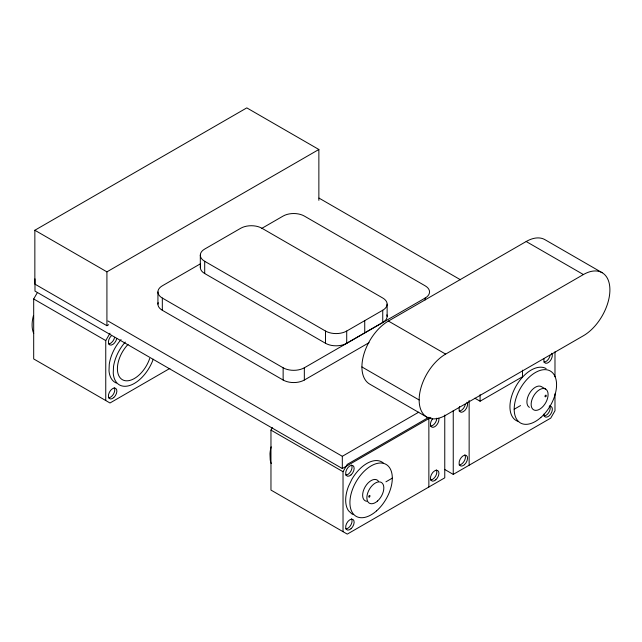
<?xml version="1.0" encoding="UTF-8"?>
<svg xmlns="http://www.w3.org/2000/svg" width="642" height="642" viewBox="0 0 642 642"><rect width="100%" height="100%" fill="white"/><g stroke="black" fill="none" stroke-linecap="round" stroke-linejoin="round"><path stroke-width="0.96" d="M272.377 427.66L270.964 430.108L270.964 490.071L347.266 534.12L444.762 477.833L444.762 415.053M343.029 531.672L343.029 471.709L347.266 464.367L428.864 417.252L428.864 487.005M444.561 469.382L453.244 474.398L453.244 410.623M469.142 465.217L469.142 400.447M554.985 393.779L554.985 410.768L550.748 418.111L453.244 474.398M554.985 376.79L554.985 351.8M169.889 368.404L109.991 402.991L33.689 358.934L33.689 298.971L37.461 292.447M105.753 400.544L105.753 340.581L109.991 333.238M200.537 265.908A14.991 8.651 0 0 0 204.702 273.532L325.51 343.285A14.991 8.651 0 0 0 346.712 343.285L382.744 322.477A14.991 8.651 0 0 0 386.901 314.853M108.65 324.7L106.917 325.703L34.853 284.093L34.853 230.253L246.801 107.88L318.865 149.49L318.865 200.336M34.853 230.253L106.917 271.855L318.865 149.49M200.296 263.886L162.322 285.81A14.991 8.651 0 0 0 162.322 298.048L162.322 310.287L283.138 380.032A14.991 8.651 0 0 0 304.332 380.032L369.054 342.668M261.567 228.512L283.138 216.057A14.991 8.651 0 0 1 304.332 216.057L425.148 285.81A14.991 8.651 0 0 1 425.148 298.048L425.148 299.926M204.702 261.294L325.51 331.047A14.991 8.651 0 0 0 346.712 331.047L382.744 310.238A14.991 8.651 0 0 0 382.744 298.008L261.928 228.255A14.991 8.651 0 0 0 240.734 228.255L204.702 249.056A14.991 8.651 0 0 0 204.702 261.294L204.702 273.532M162.322 298.048L283.138 367.794A14.991 8.651 0 0 0 304.332 367.794L425.148 298.048M426.906 417.139L369.672 384.093A37.469 21.635 -60 0 1 363.934 354.071A37.469 21.635 -60 0 1 388.41 321.056L526.175 241.512A37.469 21.635 -60 0 1 544.914 239.659L602.14 272.698M419.146 399.982A37.469 21.635 -60 0 1 445.636 354.095L583.409 274.551A37.469 21.635 -60 0 1 609.9 289.847A37.469 21.635 -60 0 1 583.409 335.742L445.636 415.278A37.469 21.635 -60 0 1 419.146 399.982L361.911 366.943M107.912 320.96L342.314 456.293L418.761 412.164M34.989 278.861L34.989 291.099L342.314 468.532L430.918 417.38M474.871 398.217L480.088 401.226L522.476 376.758L522.476 370.169M385.946 481.805L392.302 478.138M514.186 409.235L520.542 405.567M526.175 241.512L583.409 274.551M318.994 198.089L460.507 279.792M545.612 389.06A11.989 6.926 -60 0 0 531.424 401.643A11.989 6.926 -60 0 0 541.808 407.638A11.989 6.926 -60 0 0 545.612 389.06L541.375 386.612A11.989 6.926 -60 0 0 529.385 393.538A11.989 6.926 -60 0 0 529.385 407.381M388.41 321.056L445.636 354.095M270.964 430.108L343.029 471.709M33.689 298.971L105.753 340.581M364.728 320.647L364.744 332.893M480.088 394.637L480.088 401.226M387.134 304.123L387.134 316.362M382.744 310.238L382.744 322.477M346.712 331.047L346.712 343.285M342.314 456.293L342.314 468.532M325.51 331.047L325.51 343.285M304.332 367.794L304.332 380.032M283.138 367.794L283.138 380.032M200.312 255.179L200.312 267.409M157.932 291.925L157.932 304.164M106.917 271.855L106.917 325.703M116.74 338.567A5.995 3.459 -60 0 1 109.646 344.85A5.995 3.459 -60 0 1 111.547 335.565M114.621 337.339A5.995 3.459 -60 0 1 108.402 343.903M116.427 383.073A29.973 17.31 -60 0 1 109.004 370.699L109.276 364.158A29.973 17.31 -60 0 1 121.057 339.602M153.229 359.207A29.973 17.31 -60 0 1 130.246 385.32A29.973 17.31 -60 0 1 113.241 373.146L113.514 366.606A29.973 17.31 -60 0 1 125.294 342.05M149.698 358.445A23.979 13.843 -60 0 1 122.02 379.486A23.979 13.843 -60 0 1 128.055 344.401M114.196 387.712A5.995 3.459 -60 0 1 113.522 394.011A5.995 3.459 -60 0 1 108.402 397.743M33.713 333.415A29.973 17.31 -60 0 1 33.456 315.575M162.322 310.287A14.991 8.651 0 0 1 158.165 302.663M438.791 418.215A5.995 3.459 -60 0 1 436.143 425.606A5.995 3.459 -60 0 1 430.854 426.127A5.995 3.459 -60 0 1 432.58 418.833M383.338 463.01A29.973 17.31 -60 0 0 351.888 479.269L348.518 486.283A29.973 17.31 -60 0 0 348.518 510.759L351.888 513.881A29.973 17.31 -60 0 0 353.533 514.643M366.871 501.298A11.989 6.926 -60 0 1 365.113 486.909A11.989 6.926 -60 0 1 378.451 481.235M351.471 518.848A5.995 3.459 -60 0 1 350.797 525.14A5.995 3.459 -60 0 1 345.677 528.872M436.247 469.896A5.995 3.459 -60 0 1 435.573 476.195A5.995 3.459 -60 0 1 430.461 479.927M271.221 463.532A29.973 17.31 -60 0 1 270.242 459.977L269.977 453.75A29.973 17.31 -60 0 1 271.149 446.824M351.471 465.001A5.995 3.459 -60 0 1 350.797 471.3A5.995 3.459 -60 0 1 345.677 475.032M436.817 418.175A5.995 3.459 -60 0 1 430.461 426.087M466.983 402.221A5.995 3.459 -60 0 1 463.315 411.683A5.995 3.459 -60 0 1 459.64 406.458M518.68 421.545A29.973 17.31 -60 0 1 515.02 387.961A29.973 17.31 -60 0 1 546.125 368.596M549.191 406.322A5.995 3.459 -60 0 1 552.272 410.126A5.995 3.459 -60 0 1 547.722 416.77A5.995 3.459 -60 0 1 543.854 414.13M551.767 353.277A5.995 3.459 -60 0 1 548.645 362.377A5.995 3.459 -60 0 1 543.999 358.934M464.864 454.841A5.995 3.459 -60 0 1 464.19 461.141A5.995 3.459 -60 0 1 459.078 464.872M465.289 404.468A5.995 3.459 -60 0 1 459.078 411.024M550.066 355.524A5.995 3.459 -60 0 1 543.854 362.08M549.648 405.896A5.995 3.459 -60 0 1 548.974 412.188A5.995 3.459 -60 0 1 543.854 415.92M113.738 397.599A5.995 3.459 -60 0 0 115.64 388.314A5.995 3.459 -60 0 0 108.546 394.605A5.995 3.459 -60 0 0 113.738 397.599M435.798 479.783A5.995 3.459 -60 0 0 437.692 470.498A5.995 3.459 -60 0 0 430.605 476.789A5.995 3.459 -60 0 0 435.798 479.783M351.013 474.887A5.995 3.459 -60 0 0 352.915 465.602A5.995 3.459 -60 0 0 345.821 471.886A5.995 3.459 -60 0 0 351.013 474.887M351.013 528.727A5.995 3.459 -60 0 0 352.915 519.442A5.995 3.459 -60 0 0 345.821 525.734A5.995 3.459 -60 0 0 351.013 528.727M376.597 510.847A29.973 17.31 -60 0 0 386.099 464.415A29.973 17.31 -60 0 0 350.636 495.857A29.973 17.31 -60 0 0 376.597 510.847M377.544 501.009A11.989 6.926 -60 0 0 381.348 482.439A11.989 6.926 -60 0 0 367.16 495.014A11.989 6.926 -60 0 0 377.544 501.009M369.519 496.892A0.899 0.522 -60 0 0 369.808 495.504A0.899 0.522 -60 0 0 368.741 496.443A0.899 0.522 -60 0 0 369.519 496.892M464.407 464.728A5.995 3.459 -60 0 0 466.309 455.443A5.995 3.459 -60 0 0 459.223 461.726A5.995 3.459 -60 0 0 464.407 464.728M540.861 417.469A29.973 17.31 -60 0 0 550.363 371.044A29.973 17.31 -60 0 0 514.908 402.486A29.973 17.31 -60 0 0 540.861 417.469M545.772 396.604A0.899 0.522 -60 0 0 546.061 395.207A0.899 0.522 -60 0 0 544.994 396.146A0.899 0.522 -60 0 0 545.772 396.604"/></g></svg>
